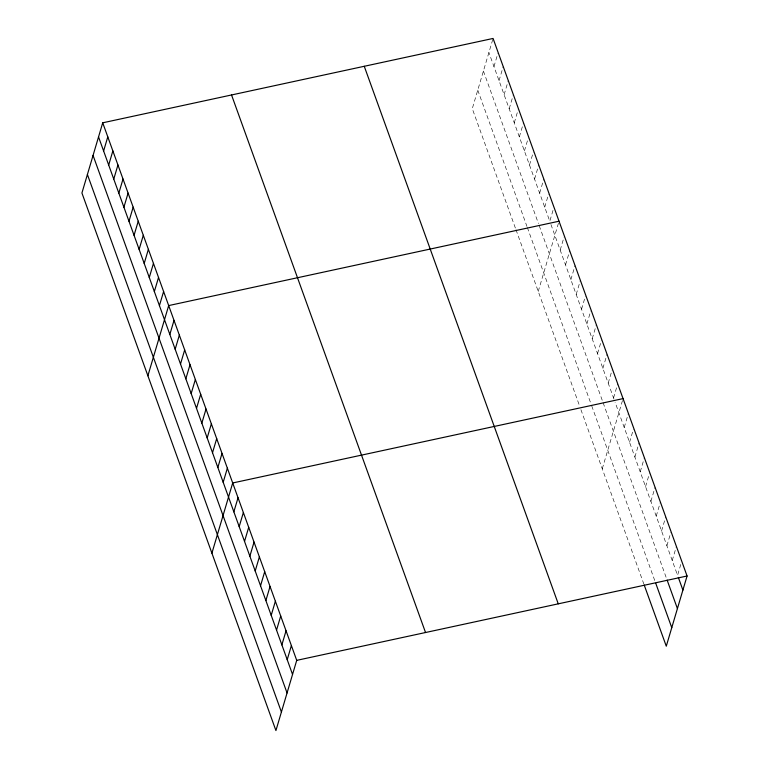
<?xml version="1.0" encoding="UTF-8"?>
<svg xmlns="http://www.w3.org/2000/svg" width="769" height="769" viewBox="0 0 769 769"><rect width="100%" height="100%" fill="white"/><g stroke="black" fill="none" stroke-linecap="round" stroke-linejoin="round"><path stroke-width="0.58" stroke-dasharray="3.85 2.88" d="M492.746 39.536L472.281 108.64L515.605 228.681M493.967 66.605L497.822 53.59M499.043 80.668L503.224 66.567M504.118 94.722L508.29 80.63M509.193 108.785L513.048 95.769M514.269 122.848L518.123 109.832M519.335 136.901L523.516 122.8M524.41 150.964L528.265 137.949M529.485 165.018L533.34 152.002M534.561 179.081L538.733 164.979M539.636 193.134L543.808 179.042M544.712 207.197L548.566 194.182M552.998 210.408L549.787 221.261L488.892 52.552M538.242 291.403L559.034 221.212M560.188 250.098L564.042 237.083M565.523 264.882L569.704 250.781M570.858 279.666L575.039 265.565M576.202 294.45L580.374 280.349M581.537 309.225L585.392 296.209M586.872 324.009L590.727 310.993M592.207 338.793L596.379 324.691M597.542 353.577L601.396 340.561M602.877 368.361L607.049 354.259M608.212 383.145L612.066 370.129M613.547 397.929L617.718 383.827M602.262 468.802L622.736 399.688M624.217 427.487L628.388 413.386M629.551 442.271L633.406 429.256M634.886 457.055L639.058 442.954M640.221 471.839L644.393 457.738M645.556 486.623L649.411 473.608M650.891 501.398L655.063 487.306M656.226 516.182L660.398 502.09M661.561 530.966L665.733 516.864M666.896 545.75L670.751 532.734M672.231 560.534L676.403 546.432M680.776 564.465L677.566 575.318L615.065 402.149M550.95 224.5L614.691 401.091M483.413 71.056L538.444 223.548M539.223 225.711L602.723 401.649M603.107 402.706L666.742 579.038M477.76 90.127L526.938 226.394M527.332 227.48L590.976 403.831M591.746 405.936L654.996 581.22M515.999 229.768L579.778 406.503M580.922 409.666L643.797 583.892"/><path stroke-width="1.15" d="M102.719 122.809L81.927 193L275.927 730.55L296.719 660.36L102.719 122.809L493.073 38.45L687.073 576L666.281 646.191L644.182 584.949M103.613 150.974L107.785 136.872M108.689 165.027L112.86 150.926M113.764 179.09L117.936 164.989M118.83 193.144L123.011 179.052M123.905 207.207L128.087 193.106M128.981 221.261L133.162 207.169M134.056 235.324L138.237 221.222M139.131 249.387L143.303 235.285M144.207 263.44L148.379 249.339M149.282 277.503L153.454 263.402M154.348 291.557L158.529 277.465M159.423 305.62L163.605 291.518M147.888 375.772L168.68 305.581L559.034 221.212M169.834 334.457L174.015 320.365M175.169 349.241L179.35 335.14M180.504 364.025L184.685 349.924M185.838 378.809L190.02 364.708M191.173 393.593L195.355 379.492M196.508 408.368L200.69 394.276M201.843 423.152L206.025 409.06M207.178 437.936L211.36 423.834M212.513 452.72L216.695 438.618M217.848 467.504L222.03 453.402M223.183 482.288L227.364 468.186M211.908 553.161L232.699 482.97L623.053 398.611M233.853 511.846L238.034 497.754M239.188 526.63L243.369 512.539M244.523 541.414L248.704 527.313M249.858 556.198L254.039 542.097M255.202 570.983L259.374 556.881M260.537 585.767L264.709 571.665M265.872 600.551L270.044 586.449M271.207 615.325L275.379 601.233M276.542 630.109L280.714 616.007M281.877 644.893L286.049 630.791M287.212 659.677L291.384 645.576M296.719 660.36L687.073 576M678.325 577.423L682.901 590.102M667.127 580.095L677.422 608.606M655.765 583.335L671.77 627.677M364.256 66.288L558.256 603.838M231.536 94.972L425.536 632.522M98.538 136.911L292.547 674.461M93.059 155.425L287.058 692.965M87.406 174.496L281.416 712.036"/></g></svg>
